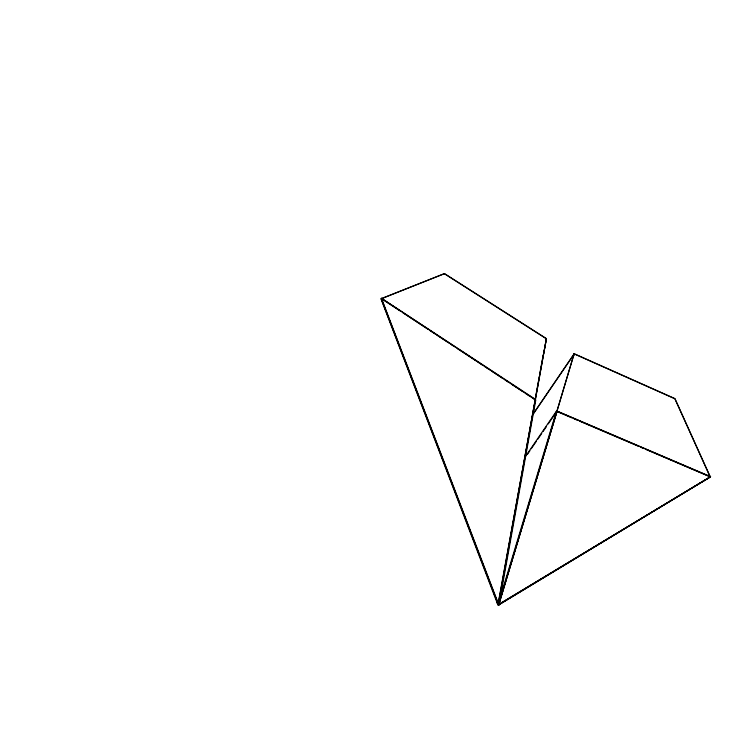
<?xml version="1.0" encoding="UTF-8"?>
<svg xmlns="http://www.w3.org/2000/svg" width="748" height="748" viewBox="0 0 748 748"><rect width="100%" height="100%" fill="white"/><g stroke="black" fill="none" stroke-linecap="round" stroke-linejoin="round"><path stroke-width="1.12" d="M496.111 598.222L497.495 603.851L498.953 604.964L535.783 399.984C534.259 400.171 536.007 398.712 535.278 399.984M535.559 399.441L381.471 298.256L381.078 299.163L497.888 604.87L498.028 604.085M498.159 604.627L535.166 399.713M535.278 398.731L539.355 376.169M539.766 373.906L543.235 354.73M497.888 604.87L546.405 338.592L444.527 273.609L381.312 298.62L498.42 604.739L546.405 338.592L543.721 353.514M498.851 604.524L498.477 605.113L574.184 353.711L674.967 398.619L710.338 476.934L498.327 604.646L381.237 298.807L444.527 273.609M498.664 604.898L556.989 411.568L556.419 411.194L525.648 456.187M498.449 603.327L556.419 411.194M573.576 356.17L574.184 353.711L532.744 414.476M556.867 411.699L574.062 353.86L674.846 398.768L710.207 477.084L498.794 604.739L557.054 411.12L556.858 411.737L557.241 411.241L710.376 476.766M533.567 413.635L574.23 354.01M527.331 454.522L529.949 450.689M531.258 448.772L536.494 441.114M537.803 439.207L541.739 433.457M543.048 431.549L546.321 426.762M548.284 423.892L556.147 412.4M557.054 411.12L710.6 476.626L498.477 605.113M499.262 604.169L710.6 476.626M556.802 411.447L571.827 417.861M573.978 418.777L577.194 420.142M579.345 421.059L638.399 446.247M640.55 447.164L643.766 448.538M645.917 449.454L710.338 476.934M444.443 273.777L546.321 338.769M381.312 298.62L399.834 310.794M402.761 312.711L428.118 329.363M430.063 330.644L434.943 333.842M436.888 335.123L448.594 342.808M450.539 344.089L454.438 346.651M457.365 348.577L475.896 360.742M477.841 362.023L482.722 365.22M484.667 366.501L489.547 369.708M491.492 370.989L502.217 378.03M505.143 379.956L509.042 382.518M511.969 384.435L522.693 391.485M525.62 393.401L530.5 396.599M532.445 397.88L535.372 399.806M499.178 604.693L498.757 604.169L498.832 604.917M381.527 298.415L535.269 399.815M381.471 298.256L498.458 603.804"/></g></svg>
